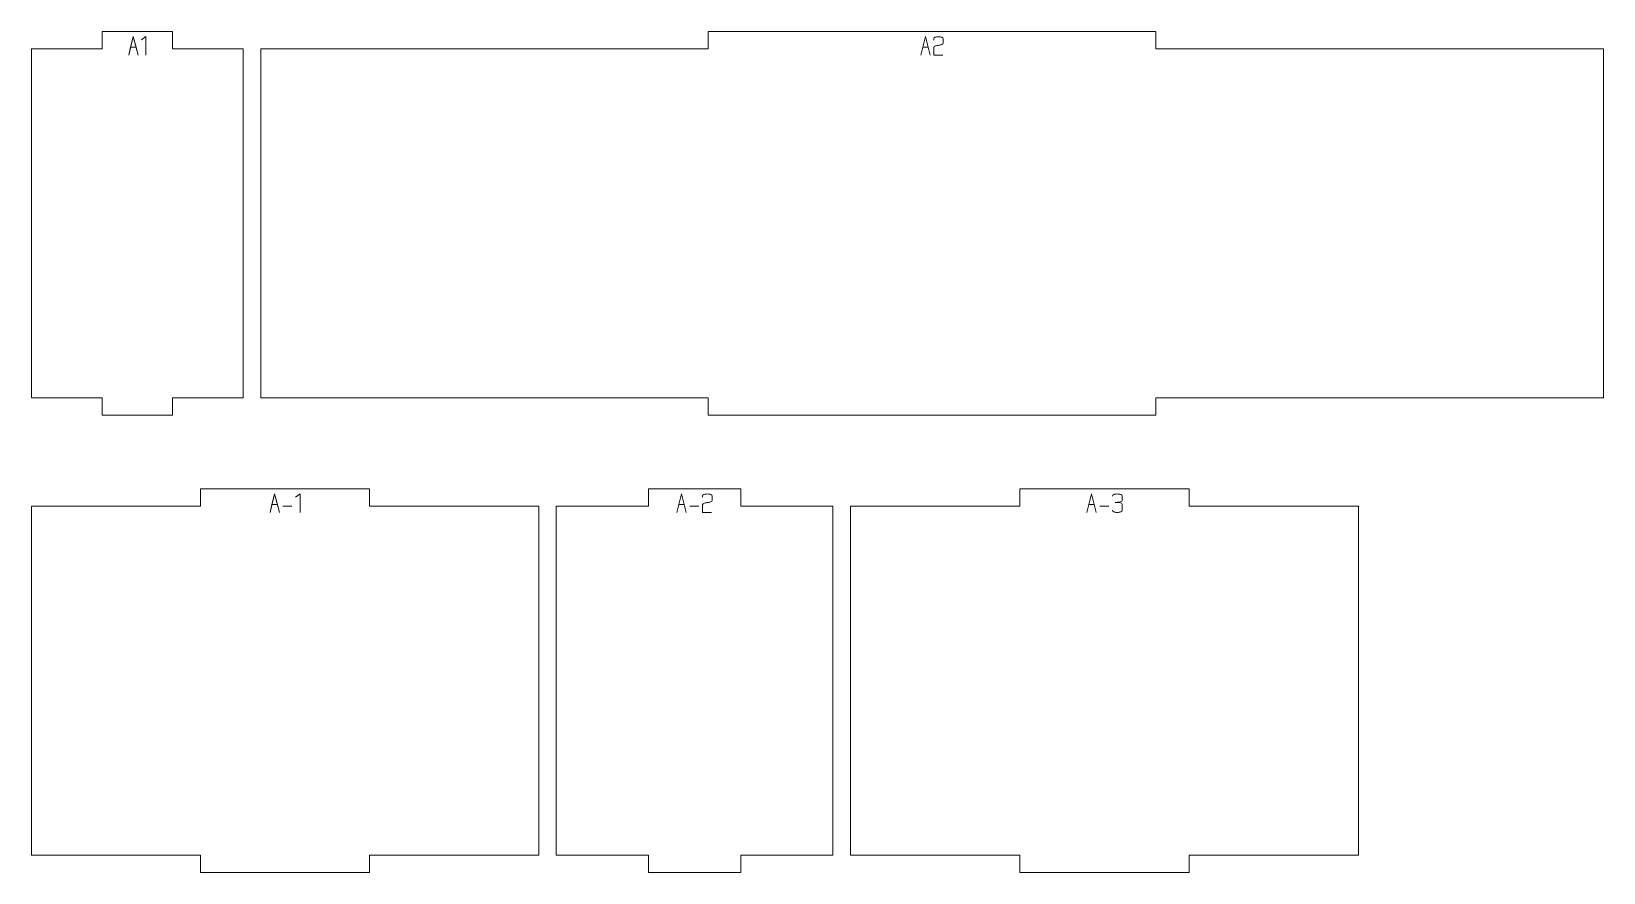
# Model space of a CAD drawing. Header units: centimetres. Extents: x -249 to 275, y -506 to 461.
# Drawn here: x -248.57 to -221.54, y 314.19 to 328.65 of the extents above; entities that cross this region are included whole.
import ezdxf

# ---------------------------------------------------------------- set-up
doc = ezdxf.new("R2010")
doc.units = ezdxf.units.CM
doc.header["$MEASUREMENT"] = 0
doc.layers.add('Capa 1', color=7, linetype='Continuous')

msp = doc.modelspace()

# ---------------------------------------------------------------- linework, layer by layer
at = {"layer": 'Capa 1', "color": 240, "lineweight": 9}
for points in [[(-248.5745, 328.35017), (-248.5745, 328.35017), (-248.5745, 322.35017), (-248.5745, 322.35017), (-248.5745, 322.35017), (-247.36066, 322.35017), (-247.36066, 322.35017), (-247.36066, 322.35017), (-247.36066, 322.05017), (-247.36066, 322.05017), (-247.36066, 322.05017), (-246.14682, 322.05017), (-246.14682, 322.05017), (-246.14682, 322.05017), (-246.14682, 322.35017), (-246.14682, 322.35017), (-246.14682, 322.35017), (-244.93298, 322.35017), (-244.93298, 322.35017), (-244.93298, 322.35017), (-244.93298, 328.35017), (-244.93298, 328.35017), (-244.93298, 328.35017), (-246.14682, 328.35017), (-246.14682, 328.35017), (-246.14682, 328.35017), (-246.14682, 328.65017), (-246.14682, 328.65017), (-246.14682, 328.65017), (-247.36066, 328.65017), (-247.36066, 328.65017), (-247.36066, 328.65017), (-247.36066, 328.35017), (-247.36066, 328.35017), (-247.36066, 328.35017), (-248.5745, 328.35017), (-248.5745, 328.35017)], [(-244.63298, 328.35017), (-244.63298, 328.35017), (-244.63298, 322.35017), (-244.63298, 322.35017), (-244.63298, 322.35017), (-236.93676, 322.35017), (-236.93676, 322.35017), (-236.93676, 322.35017), (-236.93676, 322.05017), (-236.93676, 322.05017), (-236.93676, 322.05017), (-229.24054, 322.05017), (-229.24054, 322.05017), (-229.24054, 322.05017), (-229.24054, 322.35017), (-229.24054, 322.35017), (-229.24054, 322.35017), (-221.54431, 322.35017), (-221.54431, 322.35017), (-221.54431, 322.35017), (-221.54431, 328.35017), (-221.54431, 328.35017), (-221.54431, 328.35017), (-229.24054, 328.35017), (-229.24054, 328.35017), (-229.24054, 328.35017), (-229.24054, 328.65017), (-229.24054, 328.65017), (-229.24054, 328.65017), (-236.93676, 328.65017), (-236.93676, 328.65017), (-236.93676, 328.65017), (-236.93676, 328.35017), (-236.93676, 328.35017), (-236.93676, 328.35017), (-244.63298, 328.35017), (-244.63298, 328.35017)], [(-248.5745, 320.48668), (-248.5745, 320.48668), (-248.5745, 314.48668), (-248.5745, 314.48668), (-248.5745, 314.48668), (-245.6673, 314.48668), (-245.6673, 314.48668), (-245.6673, 314.48668), (-245.6673, 314.18668), (-245.6673, 314.18668), (-245.6673, 314.18668), (-242.7601, 314.18668), (-242.7601, 314.18668), (-242.7601, 314.18668), (-242.7601, 314.48668), (-242.7601, 314.48668), (-242.7601, 314.48668), (-239.8529, 314.48668), (-239.8529, 314.48668), (-239.8529, 314.48668), (-239.8529, 320.48668), (-239.8529, 320.48668), (-239.8529, 320.48668), (-242.7601, 320.48668), (-242.7601, 320.48668), (-242.7601, 320.48668), (-242.7601, 320.78668), (-242.7601, 320.78668), (-242.7601, 320.78668), (-245.6673, 320.78668), (-245.6673, 320.78668), (-245.6673, 320.78668), (-245.6673, 320.48668), (-245.6673, 320.48668), (-245.6673, 320.48668), (-248.5745, 320.48668), (-248.5745, 320.48668)], [(-239.5529, 320.48668), (-239.5529, 320.48668), (-239.5529, 314.48668), (-239.5529, 314.48668), (-239.5529, 314.48668), (-237.96637, 314.48668), (-237.96637, 314.48668), (-237.96637, 314.48668), (-237.96637, 314.18668), (-237.96637, 314.18668), (-237.96637, 314.18668), (-236.37985, 314.18668), (-236.37985, 314.18668), (-236.37985, 314.18668), (-236.37985, 314.48668), (-236.37985, 314.48668), (-236.37985, 314.48668), (-234.79332, 314.48668), (-234.79332, 314.48668), (-234.79332, 314.48668), (-234.79332, 320.48668), (-234.79332, 320.48668), (-234.79332, 320.48668), (-236.37985, 320.48668), (-236.37985, 320.48668), (-236.37985, 320.48668), (-236.37985, 320.78668), (-236.37985, 320.78668), (-236.37985, 320.78668), (-237.96637, 320.78668), (-237.96637, 320.78668), (-237.96637, 320.78668), (-237.96637, 320.48668), (-237.96637, 320.48668), (-237.96637, 320.48668), (-239.5529, 320.48668), (-239.5529, 320.48668)], [(-234.49332, 320.48668), (-234.49332, 320.48668), (-234.49332, 314.48668), (-234.49332, 314.48668), (-234.49332, 314.48668), (-231.58126, 314.48668), (-231.58126, 314.48668), (-231.58126, 314.48668), (-231.58126, 314.18668), (-231.58126, 314.18668), (-231.58126, 314.18668), (-228.6692, 314.18668), (-228.6692, 314.18668), (-228.6692, 314.18668), (-228.6692, 314.48668), (-228.6692, 314.48668), (-228.6692, 314.48668), (-225.75714, 314.48668), (-225.75714, 314.48668), (-225.75714, 314.48668), (-225.75714, 320.48668), (-225.75714, 320.48668), (-225.75714, 320.48668), (-228.6692, 320.48668), (-228.6692, 320.48668), (-228.6692, 320.48668), (-228.6692, 320.78668), (-228.6692, 320.78668), (-228.6692, 320.78668), (-231.58126, 320.78668), (-231.58126, 320.78668), (-231.58126, 320.78668), (-231.58126, 320.48668), (-231.58126, 320.48668), (-231.58126, 320.48668), (-234.49332, 320.48668), (-234.49332, 320.48668)]]:
    msp.add_open_spline(points, degree=3, knots=[0, 0, 0, 0, 0.08333333, 0.08333333, 0.08333333, 0.16666667, 0.16666667, 0.16666667, 0.25, 0.25, 0.25, 0.33333333, 0.33333333, 0.33333333, 0.41666667, 0.41666667, 0.41666667, 0.5, 0.5, 0.5, 0.58333333, 0.58333333, 0.58333333, 0.66666667, 0.66666667, 0.66666667, 0.75, 0.75, 0.75, 0.83333333, 0.83333333, 0.83333333, 0.91666667, 0.91666667, 0.91666667, 1, 1, 1, 1], dxfattribs=at)
at = {"layer": 'Capa 1', "color": 114, "lineweight": 9}
for points, knots in [([(-246.74136, 328.24377), (-246.74136, 328.24377), (-246.82391, 328.56067), (-246.82391, 328.56067), (-246.82391, 328.56067), (-246.90187, 328.24377), (-246.90187, 328.24377), (-246.90187, 328.24377), (-246.86885, 328.37723), (-246.86885, 328.37723), (-246.86885, 328.37723), (-246.77621, 328.37723), (-246.77621, 328.37723), (-246.77621, 328.37723), (-246.74136, 328.24377), (-246.74136, 328.24377)], [0, 0, 0, 0, 0.2, 0.2, 0.2, 0.4, 0.4, 0.4, 0.6, 0.6, 0.6, 0.8, 0.8, 0.8, 1, 1, 1, 1]), ([(-246.86885, 328.37768), (-246.86885, 328.37768), (-246.82391, 328.56067), (-246.82391, 328.56067), (-246.82391, 328.56067), (-246.77621, 328.37768), (-246.77621, 328.37768), (-246.77621, 328.37768), (-246.86885, 328.37768), (-246.86885, 328.37768)], [0, 0, 0, 0, 0.33333333, 0.33333333, 0.33333333, 0.66666667, 0.66666667, 0.66666667, 1, 1, 1, 1]), ([(-246.60561, 328.56067), (-246.60561, 328.56067), (-246.68174, 328.50793), (-246.68174, 328.50793), (-246.68174, 328.50793), (-246.60561, 328.56067), (-246.60561, 328.56067), (-246.60561, 328.56067), (-246.60561, 328.24377), (-246.60561, 328.24377), (-246.60561, 328.24377), (-246.60561, 328.56067), (-246.60561, 328.56067)], [0, 0, 0, 0, 0.25, 0.25, 0.25, 0.5, 0.5, 0.5, 0.75, 0.75, 0.75, 1, 1, 1, 1]), ([(-233.12074, 328.24377), (-233.12074, 328.24377), (-233.20329, 328.56067), (-233.20329, 328.56067), (-233.20329, 328.56067), (-233.28125, 328.24377), (-233.28125, 328.24377), (-233.28125, 328.24377), (-233.24823, 328.37723), (-233.24823, 328.37723), (-233.24823, 328.37723), (-233.15559, 328.37723), (-233.15559, 328.37723), (-233.15559, 328.37723), (-233.12074, 328.24377), (-233.12074, 328.24377)], [0, 0, 0, 0, 0.2, 0.2, 0.2, 0.4, 0.4, 0.4, 0.6, 0.6, 0.6, 0.8, 0.8, 0.8, 1, 1, 1, 1]), ([(-233.24823, 328.37768), (-233.24823, 328.37768), (-233.20329, 328.56067), (-233.20329, 328.56067), (-233.20329, 328.56067), (-233.15559, 328.37768), (-233.15559, 328.37768), (-233.15559, 328.37768), (-233.24823, 328.37768), (-233.24823, 328.37768)], [0, 0, 0, 0, 0.33333333, 0.33333333, 0.33333333, 0.66666667, 0.66666667, 0.66666667, 1, 1, 1, 1]), ([(-233.06158, 328.24377), (-233.06158, 328.24377), (-233.06158, 328.37631), (-233.06158, 328.37631), (-233.06066, 328.38823), (-233.04981, 328.3974), (-233.02902, 328.40382), (-233.02046, 328.40444), (-233.01228, 328.40543), (-233.00448, 328.40681), (-232.99669, 328.40818), (-232.98881, 328.40963), (-232.98086, 328.41116), (-232.96619, 328.41361), (-232.95495, 328.4156), (-232.94716, 328.41712), (-232.93936, 328.41865), (-232.93179, 328.42064), (-232.92445, 328.42309), (-232.9055, 328.43012), (-232.89602, 328.43914), (-232.89602, 328.45014), (-232.89602, 328.45014), (-232.89602, 328.5249), (-232.89602, 328.5249), (-232.89602, 328.53468), (-232.90389, 328.54301), (-232.91964, 328.54989), (-232.93538, 328.55677), (-232.95503, 328.56021), (-232.97857, 328.56021), (-233.00211, 328.56021), (-233.02176, 328.55677), (-233.0375, 328.54989), (-233.05325, 328.54301), (-233.06112, 328.53468), (-233.06112, 328.5249), (-233.06112, 328.5249), (-233.06112, 328.50243), (-233.06112, 328.50243), (-233.06112, 328.50243), (-233.06112, 328.5249), (-233.06112, 328.5249), (-233.06112, 328.53468), (-233.05325, 328.54301), (-233.0375, 328.54989), (-233.02176, 328.55677), (-233.00211, 328.56021), (-232.97857, 328.56021), (-232.95503, 328.56021), (-232.93538, 328.55677), (-232.91964, 328.54989), (-232.90389, 328.54301), (-232.89602, 328.53468), (-232.89602, 328.5249), (-232.89602, 328.5249), (-232.89602, 328.45014), (-232.89602, 328.45014), (-232.89602, 328.43914), (-232.9055, 328.43012), (-232.92445, 328.42309), (-232.93179, 328.42064), (-232.93936, 328.41865), (-232.94716, 328.41712), (-232.95495, 328.4156), (-232.96619, 328.41361), (-232.98086, 328.41116), (-232.98881, 328.40963), (-232.99669, 328.40818), (-233.00448, 328.40681), (-233.01228, 328.40543), (-233.02046, 328.40444), (-233.02902, 328.40382), (-233.04981, 328.3974), (-233.06066, 328.38823), (-233.06158, 328.37631), (-233.06158, 328.37631), (-233.06158, 328.24377), (-233.06158, 328.24377), (-233.06158, 328.24377), (-232.90473, 328.24377), (-232.90473, 328.24377), (-232.90473, 328.24377), (-233.06158, 328.24377), (-233.06158, 328.24377)], [0, 0, 0, 0, 0.03571429, 0.03571429, 0.03571429, 0.07142857, 0.07142857, 0.07142857, 0.10714286, 0.10714286, 0.10714286, 0.14285714, 0.14285714, 0.14285714, 0.17857143, 0.17857143, 0.17857143, 0.21428571, 0.21428571, 0.21428571, 0.25, 0.25, 0.25, 0.28571429, 0.28571429, 0.28571429, 0.32142857, 0.32142857, 0.32142857, 0.35714286, 0.35714286, 0.35714286, 0.39285714, 0.39285714, 0.39285714, 0.42857143, 0.42857143, 0.42857143, 0.46428571, 0.46428571, 0.46428571, 0.5, 0.5, 0.5, 0.53571429, 0.53571429, 0.53571429, 0.57142857, 0.57142857, 0.57142857, 0.60714286, 0.60714286, 0.60714286, 0.64285714, 0.64285714, 0.64285714, 0.67857143, 0.67857143, 0.67857143, 0.71428571, 0.71428571, 0.71428571, 0.75, 0.75, 0.75, 0.78571429, 0.78571429, 0.78571429, 0.82142857, 0.82142857, 0.82142857, 0.85714286, 0.85714286, 0.85714286, 0.89285714, 0.89285714, 0.89285714, 0.92857143, 0.92857143, 0.92857143, 0.96428571, 0.96428571, 0.96428571, 1, 1, 1, 1]), ([(-244.31139, 320.38028), (-244.31139, 320.38028), (-244.39394, 320.69718), (-244.39394, 320.69718), (-244.39394, 320.69718), (-244.4719, 320.38028), (-244.4719, 320.38028), (-244.4719, 320.38028), (-244.43888, 320.51374), (-244.43888, 320.51374), (-244.43888, 320.51374), (-244.34624, 320.51374), (-244.34624, 320.51374), (-244.34624, 320.51374), (-244.31139, 320.38028), (-244.31139, 320.38028)], [0, 0, 0, 0, 0.2, 0.2, 0.2, 0.4, 0.4, 0.4, 0.6, 0.6, 0.6, 0.8, 0.8, 0.8, 1, 1, 1, 1]), ([(-244.43888, 320.51419), (-244.43888, 320.51419), (-244.39394, 320.69718), (-244.39394, 320.69718), (-244.39394, 320.69718), (-244.34624, 320.51419), (-244.34624, 320.51419), (-244.34624, 320.51419), (-244.43888, 320.51419), (-244.43888, 320.51419)], [0, 0, 0, 0, 0.33333333, 0.33333333, 0.33333333, 0.66666667, 0.66666667, 0.66666667, 1, 1, 1, 1]), ([(-243.95551, 320.69718), (-243.95551, 320.69718), (-244.03164, 320.64444), (-244.03164, 320.64444), (-244.03164, 320.64444), (-243.95551, 320.69718), (-243.95551, 320.69718), (-243.95551, 320.69718), (-243.95551, 320.38028), (-243.95551, 320.38028), (-243.95551, 320.38028), (-243.95551, 320.69718), (-243.95551, 320.69718)], [0, 0, 0, 0, 0.25, 0.25, 0.25, 0.5, 0.5, 0.5, 0.75, 0.75, 0.75, 1, 1, 1, 1]), ([(-237.31528, 320.38028), (-237.31528, 320.38028), (-237.39783, 320.69718), (-237.39783, 320.69718), (-237.39783, 320.69718), (-237.47579, 320.38028), (-237.47579, 320.38028), (-237.47579, 320.38028), (-237.44277, 320.51374), (-237.44277, 320.51374), (-237.44277, 320.51374), (-237.35013, 320.51374), (-237.35013, 320.51374), (-237.35013, 320.51374), (-237.31528, 320.38028), (-237.31528, 320.38028)], [0, 0, 0, 0, 0.2, 0.2, 0.2, 0.4, 0.4, 0.4, 0.6, 0.6, 0.6, 0.8, 0.8, 0.8, 1, 1, 1, 1]), ([(-237.44277, 320.51419), (-237.44277, 320.51419), (-237.39783, 320.69718), (-237.39783, 320.69718), (-237.39783, 320.69718), (-237.35013, 320.51419), (-237.35013, 320.51419), (-237.35013, 320.51419), (-237.44277, 320.51419), (-237.44277, 320.51419)], [0, 0, 0, 0, 0.33333333, 0.33333333, 0.33333333, 0.66666667, 0.66666667, 0.66666667, 1, 1, 1, 1]), ([(-237.03599, 320.38028), (-237.03599, 320.38028), (-237.03599, 320.51282), (-237.03599, 320.51282), (-237.03507, 320.52474), (-237.02422, 320.53391), (-237.00343, 320.54033), (-236.99487, 320.54095), (-236.98669, 320.54194), (-236.97889, 320.54332), (-236.9711, 320.54469), (-236.96322, 320.54614), (-236.95527, 320.54767), (-236.9406, 320.55012), (-236.92936, 320.55211), (-236.92157, 320.55363), (-236.91377, 320.55516), (-236.9062, 320.55715), (-236.89886, 320.5596), (-236.87991, 320.56663), (-236.87043, 320.57565), (-236.87043, 320.58665), (-236.87043, 320.58665), (-236.87043, 320.66141), (-236.87043, 320.66141), (-236.87043, 320.67119), (-236.8783, 320.67952), (-236.89405, 320.6864), (-236.90979, 320.69328), (-236.92944, 320.69672), (-236.95298, 320.69672), (-236.97652, 320.69672), (-236.99617, 320.69328), (-237.01191, 320.6864), (-237.02766, 320.67952), (-237.03553, 320.67119), (-237.03553, 320.66141), (-237.03553, 320.66141), (-237.03553, 320.63894), (-237.03553, 320.63894), (-237.03553, 320.63894), (-237.03553, 320.66141), (-237.03553, 320.66141), (-237.03553, 320.67119), (-237.02766, 320.67952), (-237.01191, 320.6864), (-236.99617, 320.69328), (-236.97652, 320.69672), (-236.95298, 320.69672), (-236.92944, 320.69672), (-236.90979, 320.69328), (-236.89405, 320.6864), (-236.8783, 320.67952), (-236.87043, 320.67119), (-236.87043, 320.66141), (-236.87043, 320.66141), (-236.87043, 320.58665), (-236.87043, 320.58665), (-236.87043, 320.57565), (-236.87991, 320.56663), (-236.89886, 320.5596), (-236.9062, 320.55715), (-236.91377, 320.55516), (-236.92157, 320.55363), (-236.92936, 320.55211), (-236.9406, 320.55012), (-236.95527, 320.54767), (-236.96322, 320.54614), (-236.9711, 320.54469), (-236.97889, 320.54332), (-236.98669, 320.54194), (-236.99487, 320.54095), (-237.00343, 320.54033), (-237.02422, 320.53391), (-237.03507, 320.52474), (-237.03599, 320.51282), (-237.03599, 320.51282), (-237.03599, 320.38028), (-237.03599, 320.38028), (-237.03599, 320.38028), (-236.87914, 320.38028), (-236.87914, 320.38028), (-236.87914, 320.38028), (-237.03599, 320.38028), (-237.03599, 320.38028)], [0, 0, 0, 0, 0.03571429, 0.03571429, 0.03571429, 0.07142857, 0.07142857, 0.07142857, 0.10714286, 0.10714286, 0.10714286, 0.14285714, 0.14285714, 0.14285714, 0.17857143, 0.17857143, 0.17857143, 0.21428571, 0.21428571, 0.21428571, 0.25, 0.25, 0.25, 0.28571429, 0.28571429, 0.28571429, 0.32142857, 0.32142857, 0.32142857, 0.35714286, 0.35714286, 0.35714286, 0.39285714, 0.39285714, 0.39285714, 0.42857143, 0.42857143, 0.42857143, 0.46428571, 0.46428571, 0.46428571, 0.5, 0.5, 0.5, 0.53571429, 0.53571429, 0.53571429, 0.57142857, 0.57142857, 0.57142857, 0.60714286, 0.60714286, 0.60714286, 0.64285714, 0.64285714, 0.64285714, 0.67857143, 0.67857143, 0.67857143, 0.71428571, 0.71428571, 0.71428571, 0.75, 0.75, 0.75, 0.78571429, 0.78571429, 0.78571429, 0.82142857, 0.82142857, 0.82142857, 0.85714286, 0.85714286, 0.85714286, 0.89285714, 0.89285714, 0.89285714, 0.92857143, 0.92857143, 0.92857143, 0.96428571, 0.96428571, 0.96428571, 1, 1, 1, 1]), ([(-230.2674, 320.38028), (-230.2674, 320.38028), (-230.34995, 320.69718), (-230.34995, 320.69718), (-230.34995, 320.69718), (-230.42791, 320.38028), (-230.42791, 320.38028), (-230.42791, 320.38028), (-230.39489, 320.51374), (-230.39489, 320.51374), (-230.39489, 320.51374), (-230.30225, 320.51374), (-230.30225, 320.51374), (-230.30225, 320.51374), (-230.2674, 320.38028), (-230.2674, 320.38028)], [0, 0, 0, 0, 0.2, 0.2, 0.2, 0.4, 0.4, 0.4, 0.6, 0.6, 0.6, 0.8, 0.8, 0.8, 1, 1, 1, 1]), ([(-230.39489, 320.51419), (-230.39489, 320.51419), (-230.34995, 320.69718), (-230.34995, 320.69718), (-230.34995, 320.69718), (-230.30225, 320.51419), (-230.30225, 320.51419), (-230.30225, 320.51419), (-230.39489, 320.51419), (-230.39489, 320.51419)], [0, 0, 0, 0, 0.33333333, 0.33333333, 0.33333333, 0.66666667, 0.66666667, 0.66666667, 1, 1, 1, 1]), ([(-229.9051, 320.38028), (-229.92864, 320.38028), (-229.94829, 320.38372), (-229.96403, 320.3906), (-229.97978, 320.39748), (-229.98765, 320.40581), (-229.98765, 320.41559), (-229.98765, 320.40581), (-229.97978, 320.39748), (-229.96403, 320.3906), (-229.94829, 320.38372), (-229.92864, 320.38028), (-229.9051, 320.38028), (-229.88156, 320.38028), (-229.86191, 320.38372), (-229.84617, 320.3906), (-229.83042, 320.39748), (-229.82255, 320.40581), (-229.82255, 320.41559), (-229.82255, 320.41559), (-229.82255, 320.51878), (-229.82255, 320.51878), (-229.82255, 320.52704), (-229.82821, 320.53422), (-229.83952, 320.54033), (-229.85083, 320.54645), (-229.884, 320.55058), (-229.93904, 320.55272), (-229.88431, 320.55608), (-229.85144, 320.56006), (-229.84044, 320.56464), (-229.82943, 320.56923), (-229.82347, 320.57672), (-229.82255, 320.58711), (-229.82255, 320.58711), (-229.82255, 320.66141), (-229.82255, 320.66141), (-229.82255, 320.67119), (-229.83042, 320.67952), (-229.84617, 320.6864), (-229.86191, 320.69328), (-229.88156, 320.69672), (-229.9051, 320.69672), (-229.92864, 320.69672), (-229.94829, 320.69328), (-229.96403, 320.6864), (-229.97978, 320.67952), (-229.98765, 320.67119), (-229.98765, 320.66141), (-229.98765, 320.67119), (-229.97978, 320.67952), (-229.96403, 320.6864), (-229.94829, 320.69328), (-229.92864, 320.69672), (-229.9051, 320.69672), (-229.88156, 320.69672), (-229.86191, 320.69328), (-229.84617, 320.6864), (-229.83042, 320.67952), (-229.82255, 320.67119), (-229.82255, 320.66141), (-229.82255, 320.66141), (-229.82255, 320.58711), (-229.82255, 320.58711), (-229.82347, 320.57672), (-229.82943, 320.56923), (-229.84044, 320.56464), (-229.85144, 320.56006), (-229.88431, 320.55608), (-229.93904, 320.55272), (-229.884, 320.55058), (-229.85083, 320.54645), (-229.83952, 320.54033), (-229.82821, 320.53422), (-229.82255, 320.52704), (-229.82255, 320.51878), (-229.82255, 320.51878), (-229.82255, 320.41559), (-229.82255, 320.41559), (-229.82255, 320.40581), (-229.83042, 320.39748), (-229.84617, 320.3906), (-229.86191, 320.38372), (-229.88156, 320.38028), (-229.9051, 320.38028)], [0, 0, 0, 0, 0.03571429, 0.03571429, 0.03571429, 0.07142857, 0.07142857, 0.07142857, 0.10714286, 0.10714286, 0.10714286, 0.14285714, 0.14285714, 0.14285714, 0.17857143, 0.17857143, 0.17857143, 0.21428571, 0.21428571, 0.21428571, 0.25, 0.25, 0.25, 0.28571429, 0.28571429, 0.28571429, 0.32142857, 0.32142857, 0.32142857, 0.35714286, 0.35714286, 0.35714286, 0.39285714, 0.39285714, 0.39285714, 0.42857143, 0.42857143, 0.42857143, 0.46428571, 0.46428571, 0.46428571, 0.5, 0.5, 0.5, 0.53571429, 0.53571429, 0.53571429, 0.57142857, 0.57142857, 0.57142857, 0.60714286, 0.60714286, 0.60714286, 0.64285714, 0.64285714, 0.64285714, 0.67857143, 0.67857143, 0.67857143, 0.71428571, 0.71428571, 0.71428571, 0.75, 0.75, 0.75, 0.78571429, 0.78571429, 0.78571429, 0.82142857, 0.82142857, 0.82142857, 0.85714286, 0.85714286, 0.85714286, 0.89285714, 0.89285714, 0.89285714, 0.92857143, 0.92857143, 0.92857143, 0.96428571, 0.96428571, 0.96428571, 1, 1, 1, 1]), ([(-244.25177, 320.48851), (-244.25177, 320.48851), (-244.09538, 320.48851), (-244.09538, 320.48851), (-244.09538, 320.48851), (-244.25177, 320.48851), (-244.25177, 320.48851)], [0, 0, 0, 0, 0.5, 0.5, 0.5, 1, 1, 1, 1]), ([(-237.25566, 320.48851), (-237.25566, 320.48851), (-237.09927, 320.48851), (-237.09927, 320.48851), (-237.09927, 320.48851), (-237.25566, 320.48851), (-237.25566, 320.48851)], [0, 0, 0, 0, 0.5, 0.5, 0.5, 1, 1, 1, 1]), ([(-230.20778, 320.48851), (-230.20778, 320.48851), (-230.05139, 320.48851), (-230.05139, 320.48851), (-230.05139, 320.48851), (-230.20778, 320.48851), (-230.20778, 320.48851)], [0, 0, 0, 0, 0.5, 0.5, 0.5, 1, 1, 1, 1])]:
    msp.add_open_spline(points, degree=3, knots=knots, dxfattribs=at)

doc.saveas('drawing.dxf')
